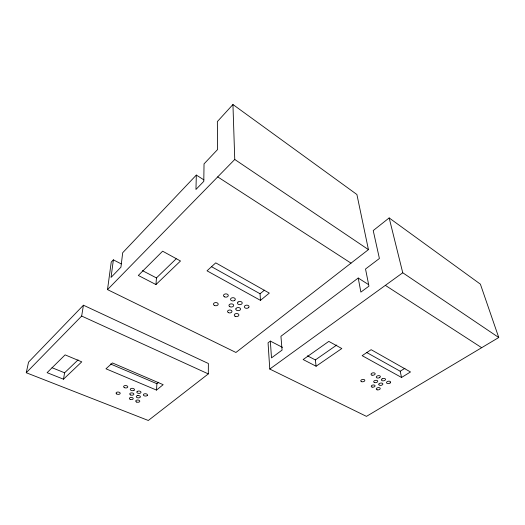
<?xml version="1.0" encoding="UTF-8"?>
<svg xmlns="http://www.w3.org/2000/svg" width="525" height="525" viewBox="0 0 525 525"><rect width="100%" height="100%" fill="white"/><g stroke="black" fill="none" stroke-linecap="round" stroke-linejoin="round"><path stroke-width="0.79" d="M208.313 373.905L208.373 363.503L83.429 305.215L28.547 362.138L26.25 372.737L148.312 420.479L208.313 373.905L81.664 316.057L26.25 372.737M203.91 179.891L196.324 175.074L195.956 189.459L203.792 181.348L204.035 163.879L217.54 149.586L217.357 121.59L232.942 104.521L356.902 194.512L368.432 249.624L235.928 352.472L107.513 289.616L111.234 262.119L113.38 259.849L121.196 263.898M156.502 390.082L163.17 384.674L112.435 362.933L105.958 368.793L156.502 390.082L156.909 383.723L158.714 382.259M155.958 284.557L180.502 260.997L162.625 251.193L138.305 275.454L155.958 284.557L156.45 277.928L176.157 258.838M113.38 259.849L111.044 277.423L120.934 267.179L122.693 252.728L196.324 175.074M81.664 316.057L83.429 305.215M63.499 379.194L81.762 361.843L65.113 354.874L47.099 372.671L63.499 379.194L64.601 372.789L78.074 359.874M107.513 289.616L234.754 159.462L232.942 104.521M260.452 300.353L269.312 293.114L215.742 262.854L207.021 270.821L260.452 300.353L260.059 293.757L264.449 290.161M270.349 341.099L268.058 342.838L269.778 369.049L366.463 416.377L498.75 337.516L480.382 284.15L389.163 217.934L373.223 230.567L379.404 258.49L365.525 269.003L368.957 286.151L360.872 292.103L358.221 278.033L280.941 336.276L282.069 350.109L271.497 357.886L270.349 341.099L282.496 347.386M269.778 369.049L402.754 272.77L389.163 217.934M316.103 366.227L303.142 359.54L328.814 341.394L341.808 348.528L316.103 366.227L315.348 359.933L336.814 344.984M366.732 352.531L400.188 371.221L404.972 368.274M401.54 377.468L410.498 371.962L371.129 349.683L362.152 355.661L401.54 377.468L400.188 371.221M52.034 367.717L64.601 372.789M110.506 363.969L156.909 383.723M142.452 270.631L156.45 277.928M307.479 355.825L315.348 359.933M211.372 266.595L260.059 293.757M358.221 278.033L368.57 284.609M217.718 176.886L351.015 263.143M385.357 285.364L481.674 347.694M234.754 159.462L368.432 249.624M402.754 272.77L498.75 337.516M235.882 308.897L235.863 309.304A2.343 1.562 -1.7 0 0 238.429 310.662A2.343 1.562 -1.7 0 0 240.529 308.917A2.343 1.562 -1.7 0 0 237.969 307.558L237.372 307.657A2.343 1.562 -1.7 0 0 235.882 308.897M378.899 384.077L378.801 384.385A2.047 1.155 -9.4 0 0 380.717 385.402A2.047 1.155 -9.4 0 0 382.856 384.064A2.047 1.155 -9.4 0 0 380.947 383.047L380.422 383.132A2.047 1.155 -9.4 0 0 378.899 384.077M137.183 391.499L136.946 391.768A2.074 1.175 3.4 0 0 137.78 393.153A2.074 1.175 3.4 0 0 140.293 393.146L140.648 392.93A2.074 1.175 3.4 0 0 140.05 391.269A2.074 1.175 3.4 0 0 137.183 391.499M238.022 302.065L237.694 302.42A2.369 1.595 -1.8 0 0 238.343 304.303A2.369 1.595 -1.8 0 0 241.218 304.323L241.671 304.027A2.369 1.595 -1.8 0 0 241.356 301.79A2.369 1.595 -1.8 0 0 238.022 302.065M248.699 307.506L248.318 307.834A2.349 1.575 -2.3 0 1 245.477 308.109L244.998 307.867A2.349 1.575 -2.3 0 1 244.919 305.734A2.349 1.575 -2.3 0 1 248.082 305.432A2.349 1.575 -2.3 0 1 248.699 307.506M147.276 395.45L146.993 395.699A2.061 1.162 3 0 1 144.552 395.922L144.099 395.745A2.061 1.162 3 0 1 143.725 394.17A2.061 1.162 3 0 1 146.442 393.921A2.061 1.162 3 0 1 147.276 395.45M382.102 378.892L381.754 379.168A2.067 1.175 -9.6 0 0 381.924 380.586A2.067 1.175 -9.6 0 0 384.372 380.579L384.818 380.363A2.067 1.175 -9.6 0 0 384.996 378.669A2.067 1.175 -9.6 0 0 382.102 378.892M234.76 300.307L234.308 300.602A2.382 1.614 -1.3 0 1 230.573 299.637A2.382 1.614 -1.3 0 1 233.5 297.734A2.382 1.614 -1.3 0 1 234.76 300.307M390.108 382.948L389.714 383.197A2.061 1.155 -9.8 0 1 387.24 383.421L386.886 383.243A2.061 1.155 -9.8 0 1 387.24 381.629A2.061 1.155 -9.8 0 1 389.996 381.38A2.061 1.155 -9.8 0 1 390.108 382.948M134.092 390.226L133.744 390.442A2.087 1.188 3.7 0 1 130.351 389.76A2.087 1.188 3.7 0 1 132.635 388.336A2.087 1.188 3.7 0 1 134.092 390.226M379.687 377.587L379.24 377.81A2.08 1.188 -9.4 0 1 376.254 377.108A2.08 1.188 -9.4 0 1 379.129 375.657A2.08 1.188 -9.4 0 1 379.687 377.587M137.911 395.568L137.406 395.647A2.054 1.155 3.3 0 0 136.283 396.572L136.323 396.874A2.054 1.155 3.3 0 0 138.751 397.865A2.054 1.155 3.3 0 0 140.339 396.559A2.054 1.155 3.3 0 0 137.911 395.568M361.699 381.721A2.061 1.175 -8.6 0 0 364.836 380.454A2.061 1.175 -8.6 0 0 361.843 379.654A2.061 1.175 -8.6 0 0 361.699 381.721M371.976 375.172A2.087 1.201 -9.3 0 0 375.172 373.872A2.087 1.201 -9.3 0 0 372.166 373.052A2.087 1.201 -9.3 0 0 371.976 375.172M374.594 382.6A2.061 1.168 -9.2 0 0 377.751 381.34A2.061 1.168 -9.2 0 0 374.791 380.546A2.061 1.168 -9.2 0 0 374.594 382.6M372.113 387.096A1.923 1.083 -9 0 0 375.06 385.921A1.923 1.083 -9 0 0 372.284 385.186A1.923 1.083 -9 0 0 372.113 387.096M377.134 389.826A2.028 1.135 -9.1 0 0 380.251 388.592A2.028 1.135 -9.1 0 0 377.337 387.824A2.028 1.135 -9.1 0 0 377.134 389.826M214.371 305.412A2.369 1.595 0 0 0 218.183 304.382A2.369 1.595 0 0 0 214.955 302.676A2.369 1.595 0 0 0 214.371 305.412M224.385 296.802A2.402 1.641 -0.7 0 0 228.257 295.752A2.402 1.641 -0.7 0 0 225.022 293.993A2.402 1.641 -0.7 0 0 224.385 296.802M229.825 306.692A2.363 1.582 -1.2 0 0 233.645 305.675A2.363 1.582 -1.2 0 0 230.475 303.975A2.363 1.582 -1.2 0 0 229.825 306.692M228.362 312.624A2.205 1.463 -1.1 0 0 231.932 311.679A2.205 1.463 -1.1 0 0 228.959 310.111A2.205 1.463 -1.1 0 0 228.362 312.624M235.095 316.267A2.323 1.536 -1.6 0 0 238.862 315.276A2.323 1.536 -1.6 0 0 235.758 313.635A2.323 1.536 -1.6 0 0 235.095 316.267M116.603 393.921A2.087 1.175 4.3 0 0 120.113 393.652A2.087 1.175 4.3 0 0 117.659 392.037A2.087 1.175 4.3 0 0 116.603 393.921M124.563 387.712A2.107 1.201 4.1 0 0 127.792 386.912A2.107 1.201 4.1 0 0 124.727 385.639A2.107 1.201 4.1 0 0 124.563 387.712M130.686 394.984A2.074 1.168 3.7 0 0 133.875 394.203A2.074 1.168 3.7 0 0 130.869 392.969A2.074 1.168 3.7 0 0 130.686 394.984M130.239 399.394A1.936 1.083 3.6 0 0 133.219 398.665A1.936 1.083 3.6 0 0 130.41 397.523A1.936 1.083 3.6 0 0 130.239 399.394M136.638 402.052A2.041 1.135 3.2 0 0 139.788 401.29A2.041 1.135 3.2 0 0 136.841 400.089A2.041 1.135 3.2 0 0 136.638 402.052"/></g></svg>
